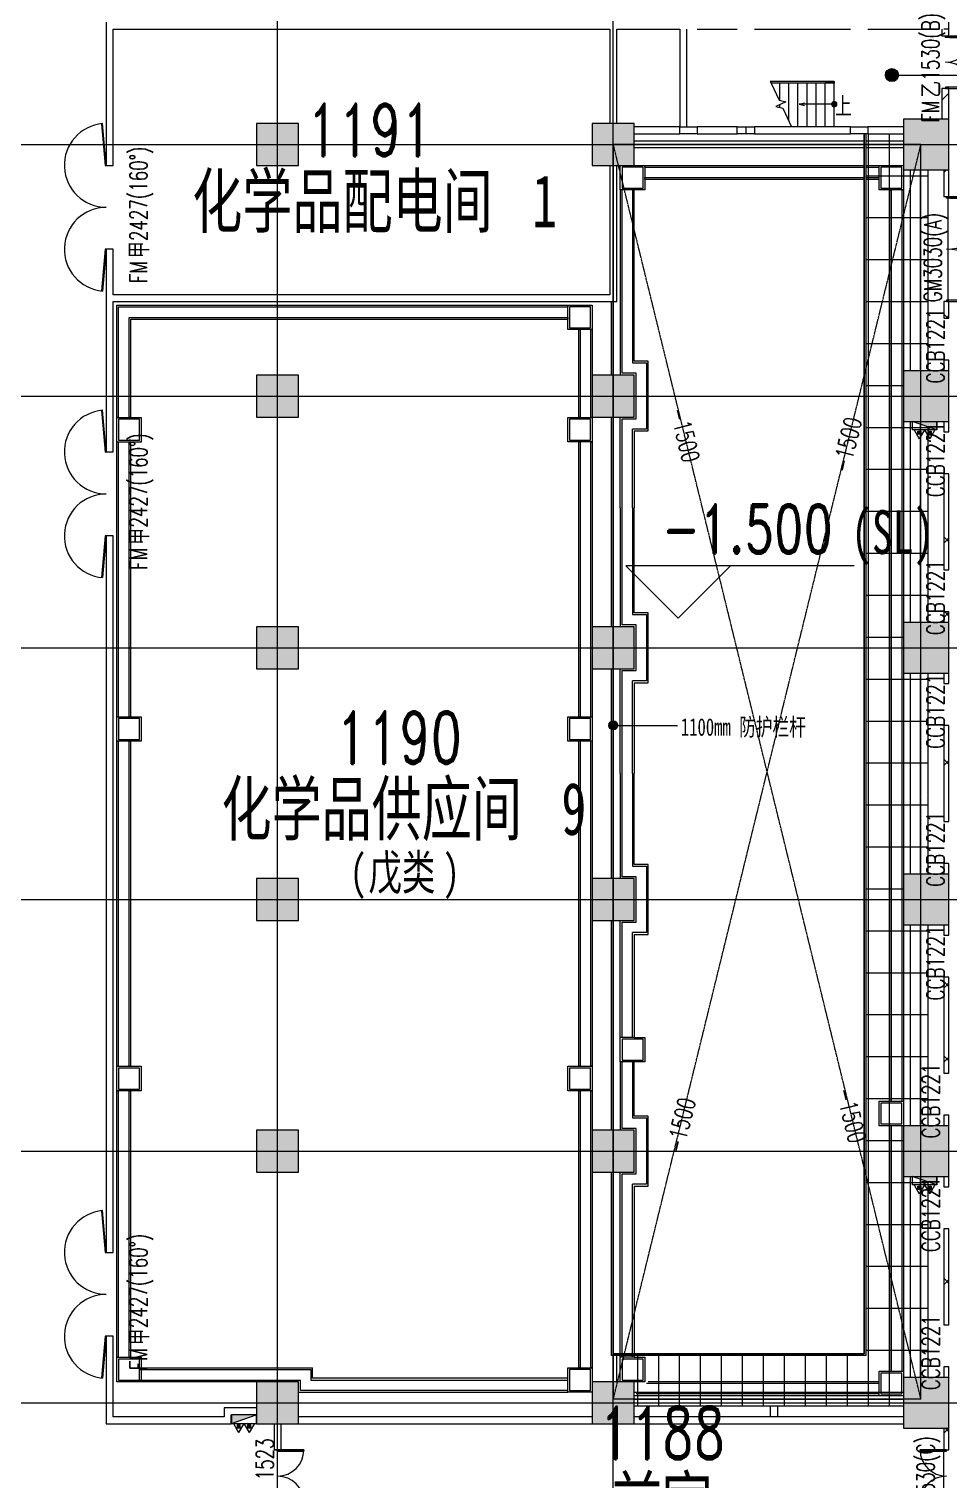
# Model space of a CAD drawing. Header units: millimetres. Extents: x -76632 to 443185, y -33181 to 192400.
# Drawn here: x 266490 to 292800, y 40990 to 82500 of the extents above; entities that cross this region are included whole.
import ezdxf

# ---------------------------------------------------------------- set-up
doc = ezdxf.new("R2010")
doc.units = ezdxf.units.MM
for name, pattern in [('划线', [6.36, 3.18, -3.18]), ('架空线', [3.97, 2.38, -1.59]), ('轴网线', [22.04, 18.38, -1.83, 0, -1.83])]:
    doc.linetypes.add(name, pattern=pattern)
doc.layers.get('0').update_dxf_attribs({"color": 8})
for name, color, linetype, lineweight in [('A-ANNO-NOTE', 8, 'Continuous', 5), ('A-AREA-IDEN', 8, 'Continuous', 9), ('A-DETL-GENF', 8, 'Continuous', 18), ('A-DETL-MBND', 8, 'Continuous', 5), ('A-DOOR', 8, 'Continuous', 5), ('A-DOOR-IDEN', 8, 'Continuous', 9), ('A-DOOR-OPNG', 8, 'Continuous', 5), ('A-FLOR', 8, 'Continuous', 5), ('A-FLOR-HRAL', 8, 'Continuous', 5), ('A-FLOR-HRAL-IDEN', 8, 'Continuous', 9), ('A-FLOR-PATT', 8, 'Continuous', 5), ('A-GLAZ', 8, 'Continuous', 5), ('A-WALL', 8, 'Continuous', 5), ('A-WALL-PATT', 8, 'Continuous', 9), ('M-EQPM', 8, 'Continuous', 5), ('S-BEAM', 8, 'Continuous', 5), ('S-COLS', 8, 'Continuous', 5), ('S-FNDN', 8, 'Continuous', 5), ('S-GRID', 8, 'Continuous', 9), ('S-STRS', 8, 'Continuous', 5), ('S-STRS-MBND', 8, 'Continuous', 5)]:
    doc.layers.add(name, color=color, linetype=linetype, lineweight=lineweight)
doc.styles.add('RomanD', font='romand__.ttf', dxfattribs={"width": 0.7, "height": 1500})
doc.styles.add('RomanD_1', font='romand__.ttf', dxfattribs={"width": 0.7, "height": 500})
doc.styles.add('RomanD_3', font='romand__.ttf', dxfattribs={"width": 0.7, "height": 1400})
doc.styles.add('仿宋', font='simfang.ttf', dxfattribs={"width": 0.7, "height": 500})
doc.styles.add('仿宋_2', font='simfang.ttf', dxfattribs={"width": 0.7, "height": 1500})
doc.styles.add('仿宋_6', font='simfang.ttf', dxfattribs={"width": 0.7, "height": 1250})
doc.styles.add('仿宋_7', font='simfang.ttf', dxfattribs={"width": 0.7, "height": 1000})
doc.styles.add('微软雅黑', font='Microsoft YaHei.ttf', dxfattribs={"width": 0.7, "height": 500})

# ---------------------------------------------------------------- blocks, each defined once
blk = doc.blocks.new('X-ST-F3-01-C-001_HLP2_rvt-1-LAY-1F-1_500-A')
at = {"layer": 'S-COLS', "true_color": 0x808080}
for points in [[(273000, 78600), (274200, 78600), (274200, 79800), (273000, 79800), (273000, 79199)], [(283415, 78600), (283800, 78600), (283800, 79800), (282600, 79800), (282600, 78600), (283200, 78600)], [(291984, 78475), (292800, 78475), (292800, 79925), (291500, 79925), (291500, 78475)], [(292200, 71275), (292800, 71275), (292800, 72725), (291500, 72725), (291500, 71275), (291984, 71275)], [(274200, 71400), (274200, 72600), (273000, 72600), (273000, 71400)], [(283800, 71400), (283800, 72600), (282600, 72600), (282600, 71400), (283200, 71400)], [(274200, 64200), (274200, 65400), (273000, 65400), (273000, 64200)], [(283800, 64200), (283800, 65400), (282600, 65400), (282600, 64200), (283200, 64200)], [(292200, 64075), (292800, 64075), (292800, 65525), (291500, 65525), (291500, 64075), (291984, 64075)], [(274200, 57000), (274200, 58200), (273000, 58200), (273000, 57000)], [(283800, 57000), (283800, 58200), (282600, 58200), (282600, 57000), (283200, 57000)], [(291984, 56875), (292800, 56875), (292800, 58325), (291500, 58325), (291500, 56875)], [(291984, 49675), (292800, 49675), (292800, 51125), (291500, 51125), (291500, 49675)], [(274200, 49800), (274200, 51000), (273000, 51000), (273000, 49800)], [(283800, 49800), (283800, 51000), (282600, 51000), (282600, 49800), (283200, 49800)], [(274200, 42600), (274200, 43800), (273000, 43800), (273000, 42600), (273700, 42600)], [(282600, 42600), (283800, 42600), (283800, 43800), (282600, 43800), (282600, 42619)], [(291500, 42475), (292800, 42475), (292800, 43925), (291500, 43925), (291500, 42600)]]:
    blk.add_hatch(color=8, dxfattribs=at).paths.add_polyline_path(points, flags=0)
at = {"layer": 'S-COLS', "color": 7, "lineweight": 9}
for p, q in [((274200, 79800), (273000, 79800)), ((273000, 79800), (273000, 78600)), ((274200, 78600), (274200, 79800)), ((283800, 79800), (282600, 79800)), ((282600, 79800), (282600, 78600)), ((283800, 78600), (283800, 79800)), ((292800, 79925), (291500, 79925)), ((291500, 79925), (291500, 78475)), ((292800, 78475), (292800, 79925)), ((273000, 78600), (274200, 78600)), ((282600, 78600), (283800, 78600)), ((291500, 78475), (292800, 78475)), ((292800, 72725), (291500, 72725)), ((291500, 72725), (291500, 71275)), ((292800, 71275), (292800, 72725)), ((274200, 72600), (273000, 72600)), ((273000, 72600), (273000, 71400)), ((274200, 71400), (274200, 72600)), ((283800, 72600), (282600, 72600)), ((282600, 72600), (282600, 71400)), ((283800, 71400), (283800, 72600)), ((273000, 71400), (274200, 71400)), ((282600, 71400), (283800, 71400)), ((291500, 71275), (292800, 71275)), ((274200, 65400), (273000, 65400)), ((273000, 65400), (273000, 64200)), ((274200, 64200), (274200, 65400)), ((283800, 65400), (282600, 65400)), ((282600, 65400), (282600, 64200)), ((283800, 64200), (283800, 65400)), ((292800, 65525), (291500, 65525)), ((291500, 65525), (291500, 64075)), ((292800, 64075), (292800, 65525)), ((273000, 64200), (274200, 64200)), ((282600, 64200), (283800, 64200)), ((291500, 64075), (292800, 64075)), ((274200, 58200), (273000, 58200)), ((273000, 58200), (273000, 57000)), ((274200, 57000), (274200, 58200)), ((283800, 58200), (282600, 58200)), ((282600, 58200), (282600, 57000)), ((283800, 57000), (283800, 58200)), ((292800, 58325), (291500, 58325)), ((291500, 58325), (291500, 56875)), ((292800, 56875), (292800, 58325)), ((273000, 57000), (274200, 57000)), ((282600, 57000), (283800, 57000)), ((291500, 56875), (292800, 56875)), ((292800, 51125), (291500, 51125)), ((291500, 51125), (291500, 49675)), ((292800, 49675), (292800, 51125)), ((274200, 51000), (273000, 51000)), ((273000, 51000), (273000, 49800)), ((274200, 49800), (274200, 51000)), ((283800, 51000), (282600, 51000)), ((282600, 51000), (282600, 49800)), ((283800, 49800), (283800, 51000)), ((273000, 49800), (274200, 49800)), ((282600, 49800), (283800, 49800)), ((291500, 49675), (292800, 49675)), ((274200, 43800), (273000, 43800)), ((273000, 43800), (273000, 42600)), ((274200, 42600), (274200, 43800)), ((283800, 43800), (282600, 43800)), ((282600, 43800), (282600, 42600)), ((283800, 42600), (283800, 43800)), ((292800, 43925), (291500, 43925)), ((291500, 43925), (291500, 42475)), ((292800, 42475), (292800, 43925)), ((273000, 42600), (274200, 42600)), ((282600, 42600), (283800, 42600)), ((291500, 42475), (292800, 42475))]:
    blk.add_line(p, q, dxfattribs=at)
at = {"layer": 'S-COLS', "color": 7}
for p, q in [((285100, 79700), (285300, 79700)), ((285100, 79500), (285100, 79700)), ((285300, 79700), (285600, 79700)), ((285600, 79700), (285600, 79500)), ((286740, 79700), (286990, 79700)), ((286740, 79500), (286740, 79700)), ((286990, 79700), (287240, 79700)), ((286990, 79700), (286990, 79500)), ((287240, 79700), (287240, 79500)), ((289980, 79700), (290480, 79700)), ((289980, 79500), (289980, 79700)), ((290480, 79700), (290480, 79500)), ((285600, 79500), (285100, 79500)), ((286990, 79500), (286740, 79500)), ((287240, 79500), (286990, 79500)), ((290480, 79500), (289980, 79500))]:
    blk.add_line(p, q, dxfattribs=at)
blk = doc.blocks.new('顶部扶栏类型 - 顶部扶栏_内部_-1387331-LAY-1F-1_500-A')
at = {"layer": 'A-FLOR-HRAL', "lineweight": 15}
for p, q in [((289290, 80950), (289290, 81000)), ((289290, 81000), (289520, 81000)), ((289520, 80950), (289290, 80950)), ((289520, 81000), (289520, 80950))]:
    blk.add_line(p, q, dxfattribs=at)
blk = doc.blocks.new('顶部扶栏类型 - 顶部扶栏_内部_-V24-LAY-1F-1_500-A')
at = {"layer": 'A-FLOR-HRAL', "lineweight": 15}
for p, q in [((287690, 81000), (287713, 80950)), ((289520, 81000), (287690, 81000)), ((289520, 80950), (287713, 80950)), ((289520, 80950), (289520, 81000))]:
    blk.add_line(p, q, dxfattribs=at)
blk = doc.blocks.new('上楼梯路径-B - 顺砌剖面-1879107-LAY-1F-1_500-A')
at = {"layer": 'A-DETL-GENF', "true_color": 0x808080}
blk.add_hatch(color=8, dxfattribs=at).paths.add_polyline_path([(19, 160), (53, 179), (72, 213), (72, 242), (65, 270), (38, 297), (0, 307), (-37, 297), (-65, 270), (-75, 232), (-65, 200), (-53, 179), (-19, 160), (0, 160)], flags=0)
at = {"layer": 'A-DETL-GENF'}
for p, q in [((-1000, 232), (-855, 271)), ((-75, 232), (-1000, 232)), ((-1000, 232), (-855, 193)), ((53, 232), (-70, 232))]:
    blk.add_line(p, q, dxfattribs=at)
for start, end in [(360, 180), (180, 360)]:
    blk.add_arc((0, 232), 75, start, end, dxfattribs=at)
blk = doc.blocks.new('AR-F3-00-STA-001_HLP2_rvt-1-LAY-1F-1_500-A')
at = {"layer": 'S-STRS', "linetype": '架空线', "lineweight": 15}
for p, q in [((287960, 80458), (287960, 80950)), ((288220, 79863), (288220, 80950)), ((288480, 79700), (288480, 80950)), ((288740, 79700), (288740, 80950)), ((289000, 79700), (289000, 80950)), ((289260, 79700), (289260, 80950)), ((289520, 80425), (289520, 80950)), ((287960, 80258), (287960, 80335)), ((289520, 80283), (289520, 80425)), ((289520, 79700), (289520, 80278))]:
    blk.add_line(p, q, dxfattribs=at)
at = {"layer": 'S-STRS', "lineweight": 15}
for p, q in [((287960, 80458), (287960, 80950)), ((288220, 79863), (288220, 80950)), ((288480, 79700), (288480, 80950)), ((288740, 79700), (288740, 80950)), ((289000, 79700), (289000, 80950)), ((289260, 79700), (289260, 80950)), ((289520, 80425), (289520, 80950)), ((287960, 80258), (287960, 80335)), ((289520, 80283), (289520, 80425)), ((289520, 79700), (289520, 80278))]:
    blk.add_line(p, q, dxfattribs=at)
at = {"layer": 'S-STRS-MBND', "lineweight": 15}
for p, q in [((287713, 80950), (287940, 80463)), ((288135, 80416), (287851, 80284)), ((287851, 80284), (288046, 80237)), ((287940, 80463), (288135, 80416)), ((288046, 80237), (288296, 79700))]:
    blk.add_line(p, q, dxfattribs=at)
at = {"color": 2, "lineweight": 15, "true_color": 0xffff00}
for name in ['顶部扶栏类型 - 顶部扶栏_内部_-V24-LAY-1F-1_500-A', '顶部扶栏类型 - 顶部扶栏_内部_-1387331-LAY-1F-1_500-A']:
    blk.add_blockref(name, (0, 0), dxfattribs=at)
at = {"lineweight": 15}
blk.add_blockref('上楼梯路径-B - 顺砌剖面-1879107-LAY-1F-1_500-A', (289520, 80118), dxfattribs=at)
at = {"layer": 'A-ANNO-NOTE', "color": 7, "lineweight": 15, "insert": (289541, 80553), "char_height": 500, "width": 673.42, "attachment_point": 1, "style": '仿宋'}
blk.add_mtext('\\f仿宋|b0|i0|c134|p49|;\\W.7;上', dxfattribs=at)
blk = doc.blocks.new('门-上方带亮子 - GM1530_C_-4887983-LAY-1F-1_500-A')
at = {"layer": 'A-DOOR'}
for p, q in [((-750, 0), (-750, 750)), ((-750, 750), (-710, 750)), ((-750, 750), (-710, 750)), ((-750, 550), (-750, 750)), ((-750, 350), (-750, 550)), ((-710, 750), (-710, 0)), ((-710, 750), (-710, 550)), ((-710, 550), (-710, 350)), ((710, 750), (710, 0)), ((750, 750), (710, 750)), ((710, 750), (750, 750)), ((710, 550), (710, 750)), ((710, 350), (710, 550)), ((750, 0), (750, 750)), ((750, 750), (750, 550)), ((750, 550), (750, 350)), ((-750, 100), (-750, 350)), ((-710, 0), (-750, 0)), ((-710, 350), (-710, 100)), ((710, 100), (710, 350)), ((710, 0), (750, 0)), ((750, 350), (750, 100))]:
    blk.add_line(p, q, dxfattribs=at)
for centre, start, end in [((-750, 0), 0, 90), ((750, 0), 90, 180)]:
    blk.add_arc(centre, 750, start, end, dxfattribs=at)
at = {"layer": 'A-DOOR-OPNG'}
for p, q in [((-750, 75), (-750, -75)), ((750, 75), (750, -75))]:
    blk.add_line(p, q, dxfattribs=at)
at = {"layer": 'A-GLAZ'}
for p, q in [((-750, 75), (0, 75)), ((0, 75), (750, 75))]:
    blk.add_line(p, q, dxfattribs=at)
blk = doc.blocks.new('双扇平开外门_带观察窗 - GM3030_A_-3983928-LAY-1F-1_500-A')
at = {"layer": 'A-DOOR'}
for p, q in [((-1500, 0), (-1500, 1500)), ((-1500, 1500), (-1460, 1500)), ((-1500, 1500), (-1500, 1350)), ((-1460, 1500), (-1500, 1500)), ((-1500, 1350), (-1500, 1150)), ((-1460, 1500), (-1460, 0)), ((-1460, 1350), (-1460, 1500)), ((-1460, 1150), (-1460, 1350)), ((1500, 1500), (1460, 1500)), ((1460, 1500), (1460, 0)), ((1500, 1500), (1460, 1500)), ((1460, 1500), (1460, 1350)), ((1460, 1350), (1460, 1150)), ((1500, 0), (1500, 1500)), ((1500, 1350), (1500, 1500)), ((1500, 1150), (1500, 1350)), ((-1500, 1150), (-1500, 100)), ((-1460, 100), (-1460, 1150)), ((1460, 1150), (1460, 100)), ((1500, 100), (1500, 1150)), ((-1460, 0), (-1500, 0)), ((1460, 0), (1500, 0))]:
    blk.add_line(p, q, dxfattribs=at)
for centre, start, end in [((-1500, 0), 0, 90), ((1500, 0), 90, 180)]:
    blk.add_arc(centre, 1500, start, end, dxfattribs=at)
at = {"layer": 'A-DOOR-OPNG'}
for p, q in [((-1500, 75), (-1500, -75)), ((-1500, 45), (1500, 45)), ((1500, 75), (1500, -75))]:
    blk.add_line(p, q, dxfattribs=at)
blk = doc.blocks.new('顶部扶栏类型 - 顶部扶栏_内部_-1556161-LAY-1F-1_500-A')
at = {"layer": 'A-FLOR-HRAL'}
for p, q in [((290375, 44600), (290375, 79500)), ((290425, 79500), (290425, 44550)), ((283150, 72600), (283150, 74700)), ((283200, 74700), (283200, 72600)), ((283150, 65400), (283150, 71400)), ((283200, 71400), (283200, 65400)), ((283150, 58200), (283150, 64200)), ((283200, 64200), (283200, 58200)), ((283150, 51000), (283150, 57000)), ((283200, 57000), (283200, 51000)), ((283150, 44550), (283150, 49800)), ((283200, 49800), (283200, 44600)), ((290425, 44550), (283150, 44550)), ((283200, 44600), (290375, 44600))]:
    blk.add_line(p, q, dxfattribs=at)
blk = doc.blocks.new('顶部扶栏类型 - 顶部扶栏_内部_-V5-LAY-1F-1_500-A')
at = {"layer": 'A-FLOR-HRAL'}
for p, q in [((290375, 79500), (290375, 44600)), ((290425, 79500), (290425, 44550)), ((283150, 72600), (283150, 74700)), ((283200, 72600), (283200, 74700)), ((283150, 65400), (283150, 71400)), ((283200, 65400), (283200, 71400)), ((283150, 58200), (283150, 64200)), ((283200, 58200), (283200, 64200)), ((283150, 51000), (283150, 57000)), ((283200, 51000), (283200, 57000)), ((283150, 44550), (283150, 49800)), ((283200, 44600), (283200, 49800)), ((290425, 44550), (283150, 44550)), ((290375, 44600), (283200, 44600))]:
    blk.add_line(p, q, dxfattribs=at)
blk = doc.blocks.new('双扇平开防火门_带观察窗 - FM甲1523-4642620-LAY-1F-1_500-A')
at = {"layer": 'A-DOOR'}
for p, q in [((-750, 0), (-750, 750)), ((-750, 750), (-710, 750)), ((-750, 750), (-750, 550)), ((-710, 750), (-750, 750)), ((-750, 550), (-750, 350)), ((-710, 750), (-710, 0)), ((-710, 550), (-710, 750)), ((-710, 350), (-710, 550)), ((750, 750), (710, 750)), ((710, 750), (710, 0)), ((750, 750), (710, 750)), ((710, 750), (710, 550)), ((710, 550), (710, 350)), ((750, 0), (750, 750)), ((750, 550), (750, 750)), ((750, 350), (750, 550)), ((-750, 350), (-750, 0)), ((-710, 0), (-750, 0)), ((-750, 0), (-710, 0)), ((-710, 0), (-710, 350)), ((710, 350), (710, 0)), ((710, 0), (750, 0)), ((710, 0), (750, 0)), ((750, 0), (750, 350))]:
    blk.add_line(p, q, dxfattribs=at)
for centre, start, end in [((-750, 0), 0, 90), ((750, 0), 90, 180)]:
    blk.add_arc(centre, 750, start, end, dxfattribs=at)
at = {"layer": 'A-DOOR-OPNG'}
for p, q in [((-750, 100), (-750, -100)), ((750, 100), (750, -100))]:
    blk.add_line(p, q, dxfattribs=at)
blk = doc.blocks.new('双扇平开门-角度可调 - FM甲2427_160__-4689979-LAY-1F-1_500-A')
at = {"layer": 'A-DOOR'}
for p, q in [((-1200, -100), (-2395, -205)), ((-2392, -234), (-1197, -130)), ((-1197, -130), (-1200, -100)), ((1200, -100), (1197, -130)), ((1197, -130), (2392, -234)), ((1200, -100), (2395, -205))]:
    blk.add_line(p, q, dxfattribs=at)
for centre, start, end in [((-1200, -100), 185, 0), ((1200, -100), 180, 355)]:
    blk.add_arc(centre, 1200, start, end, dxfattribs=at)
blk = doc.blocks.new('门-上方带亮子 - FM乙1530_B_-4887940-LAY-1F-1_500-A')
at = {"layer": 'A-DOOR'}
for p, q in [((-750, 0), (-750, -750)), ((-710, 0), (-750, 0)), ((-710, -750), (-710, 0)), ((710, -750), (710, 0)), ((710, 0), (750, 0)), ((750, 0), (750, -750)), ((-750, -125), (-750, -350)), ((-750, -350), (-750, -550)), ((-710, -350), (-710, -125)), ((-710, -550), (-710, -350)), ((710, -125), (710, -350)), ((710, -350), (710, -550)), ((750, -350), (750, -125)), ((750, -550), (750, -350)), ((-750, -550), (-750, -750)), ((-750, -750), (-710, -750)), ((-750, -750), (-710, -750)), ((-710, -750), (-710, -550)), ((710, -550), (710, -750)), ((750, -750), (710, -750)), ((710, -750), (750, -750)), ((750, -750), (750, -550))]:
    blk.add_line(p, q, dxfattribs=at)
for centre, start, end in [((-750, 0), 270, 360), ((750, 0), 180, 270)]:
    blk.add_arc(centre, 750, start, end, dxfattribs=at)
at = {"layer": 'A-DOOR-OPNG'}
for p, q in [((-750, -100), (-750, 100)), ((750, -100), (750, 100))]:
    blk.add_line(p, q, dxfattribs=at)
blk = doc.blocks.new('室内消火栓箱_带灭火器__左右式_ - SG24D65-P-V100-LAY-1F-1_500-A')
at = {"layer": 'A-DETL-GENF', "lineweight": 5}
blk.add_hatch(color=256, dxfattribs=at).paths.add_polyline_path([(-350, 240), (-350, 0), (350, 0), (-100, 154)], flags=0)
h = blk.add_hatch(color=256, dxfattribs=at)
h.paths.add_polyline_path([(105, 370), (105, 280), (195, 280), (195, 370)], flags=0)
h.paths.add_polyline_path([(-105, 370), (-195, 370), (-195, 280), (-105, 280), (-105, 300)], flags=0)
for p, q in [((-300, 240), (-150, 500)), ((0, 240), (-150, 500)), ((0, 240), (150, 500)), ((300, 240), (150, 500)), ((-350, 240), (350, 240)), ((-350, 240), (350, 0)), ((-350, 240), (-350, 0)), ((-350, 240), (350, 0)), ((-350, 0), (-350, 240)), ((-195, 370), (-105, 370)), ((-195, 280), (-195, 370)), ((-105, 280), (-195, 280)), ((-105, 370), (-105, 280)), ((105, 280), (105, 370)), ((105, 370), (195, 370)), ((195, 280), (105, 280)), ((195, 370), (195, 280))]:
    blk.add_line(p, q, dxfattribs=at)
at = {"layer": 'M-EQPM'}
blk.add_line((350, 0), (350, 240), dxfattribs=at)
blk = doc.blocks.new('室内消火栓箱_带灭火器__左右式_ - SG24D65-P-4294461-LAY-1F-1_500-A')
at = {"layer": 'A-DETL-GENF', "lineweight": 5}
blk.add_hatch(color=256, dxfattribs=at).paths.add_polyline_path([(-350, -240), (350, 0), (-350, 0), (-350, -128)], flags=0)
h = blk.add_hatch(color=256, dxfattribs=at)
h.paths.add_polyline_path([(-105, -370), (-105, -280), (-195, -280), (-195, -370)], flags=0)
h.paths.add_polyline_path([(195, -370), (195, -280), (105, -280), (105, -370)], flags=0)
for p, q in [((350, 0), (-350, 0)), ((-350, -240), (350, 0)), ((-350, -240), (-350, 0)), ((-350, 0), (-350, -240)), ((-350, -240), (350, 0)), ((350, 0), (-350, 0)), ((-350, -240), (350, -240)), ((-300, -240), (-150, -500)), ((-105, -280), (-195, -280)), ((-195, -280), (-195, -370)), ((-195, -370), (-105, -370)), ((0, -240), (-150, -500)), ((-105, -370), (-105, -280)), ((0, -240), (150, -500)), ((195, -280), (105, -280)), ((105, -280), (105, -370)), ((105, -370), (195, -370)), ((300, -240), (150, -500)), ((195, -370), (195, -280))]:
    blk.add_line(p, q, dxfattribs=at)
at = {"layer": 'M-EQPM'}
blk.add_line((350, 0), (350, -240), dxfattribs=at)
blk = doc.blocks.new('under ground - A-3342472-LAY-1F-1_500-A')
at = {"layer": 'A-DETL-GENF', "color": 9, "linetype": '划线', "lineweight": 5, "true_color": 0xbababa}
for p, q in [((0, 0), (0, -35900)), ((8800, 0), (0, 0)), ((0, -35900), (8800, 0)), ((8800, -35900), (0, 0)), ((8800, -35900), (8800, 0)), ((8800, -35900), (0, -35900))]:
    blk.add_line(p, q, dxfattribs=at)
blk = doc.blocks.new('高程点-说明仿宋-2 - 高程点-说明仿宋-2-1141479-LAY-1F-1_500-A')
at = {"layer": 'A-ANNO-NOTE', "lineweight": 18}
for p, q in [((10.062, 2.987), (-2.987, 2.987)), ((0, 0), (-2.987, 2.987)), ((0, 0), (2.987, 2.987))]:
    blk.add_line(p, q, dxfattribs=at)

msp = doc.modelspace()

# ---------------------------------------------------------------- hatches: boundary and pattern name
at = {"layer": 'A-AREA-IDEN', "lineweight": 18, "transparency": 33554687}
h = msp.add_hatch(color=256, dxfattribs=at)
edge = h.paths.add_edge_path(flags=0)
edge.add_arc((291168.8, 81182.5), 187.5, 0, 360)
at = {"layer": 'A-FLOR-HRAL-IDEN', "lineweight": 18, "transparency": 33554687}
h = msp.add_hatch(color=256, dxfattribs=at)
edge = h.paths.add_edge_path(flags=0)
edge.add_arc((283200, 62579.4), 125, 0, 360)
at = {"layer": 'A-FLOR-PATT', "transparency": 33554687}
h = msp.add_hatch(dxfattribs=at)
h.set_pattern_fill('FP_21', color=256, style=0, pattern_type=2)
h.set_pattern_definition([(180, (411697.2, 27902.8), (-1e-13, -1200), []), (270, (411697.24, 27902.76), (600, 4e-14), [])])
h.paths.add_polyline_path([(290425, 19150), (292200, 19150), (292200, 20875), (291500, 20875), (291500, 22325), (292200, 22325), (292200, 28075), (291500, 28075), (291500, 28800), (283800, 28800), (283800, 28575), (290425, 28575), (290425, 22095.1)], flags=0)
h.paths.add_polyline_path([(290910.5, 43100), (291500, 43100), (291500, 43925), (292200, 43925), (292200, 49520.7), (291750, 49675), (291500, 49675), (291500, 51125), (292200, 51125), (292200, 56875), (291500, 56875), (291500, 58325), (292200, 58325), (292200, 64075), (291500, 64075), (291500, 65525), (292200, 65525), (292200, 71120.7), (291750, 71275), (291500, 71275), (291500, 72725), (292200, 72725), (292200, 78475), (291500, 78475), (291500, 79500), (290425, 79500), (290425, 44550), (283800, 44550), (283800, 44500), (283400, 44500), (283400, 44550), (283200, 44550), (283200, 43800), (283800, 43800), (283800, 43100), (288072.1, 43100)], flags=0)
h.paths.add_polyline_path([(291995, 49305.3), (291905, 49305.3), (291905, 49395.3), (291995, 49395.3)], flags=0)
h.paths.add_polyline_path([(291905, 70905.3), (291905, 70995.3), (291995, 70995.3), (291995, 70905.3), (291983.5, 70905.3)], flags=0)
h.paths.add_polyline_path([(290910.5, 86500), (291600, 86500), (291600, 86550), (291500, 86550), (291500, 87125), (292200, 87125), (292200, 92720.7), (291750, 92875), (291500, 92875), (291500, 94325), (292200, 94325), (292200, 100075), (291500, 100075), (291500, 101525), (292200, 101525), (292200, 102775), (291600, 102775), (291600, 103025), (292200, 103025), (292200, 107120.7), (291750, 107275), (291500, 107275), (291500, 107875), (283800, 107875), (283800, 107400), (284300, 107400), (284300, 107360), (283350, 107360), (283350, 106300), (290300, 106300), (290300, 103025), (290800, 103025), (290800, 102775), (290300, 102775), (290300, 98850), (283800, 98850), (283800, 97950), (290300, 97950), (290300, 86500)], flags=0)
h.paths.add_polyline_path([(291905, 92505.3), (291905, 92595.3), (291995, 92595.3), (291995, 92505.3)], flags=0)
h.paths.add_polyline_path([(283325, 97900), (283400, 97900), (283400, 98900), (283325, 98900), (283325, 98000)], flags=0)
h.paths.add_polyline_path([(283450, 97900), (283750, 97900), (283750, 98850), (283450, 98850), (283450, 98000)], flags=0)
h.paths.add_polyline_path([(291995, 106905.3), (291905, 106905.3), (291905, 106995.3), (291995, 106995.3), (291995, 106931.5)], flags=0)
h.paths.add_polyline_path([(283800, 122500), (291500, 122500), (291500, 123125), (292200, 123125), (292200, 128720.7), (291750, 128875), (291500, 128875), (291500, 130325), (292200, 130325), (292200, 135920.7), (291750, 136075), (291500, 136075), (291500, 137525), (292200, 137525), (292200, 143275), (291500, 143275), (291500, 144300), (290400, 144300), (290400, 123800), (283200, 123800), (283200, 123000), (283800, 123000), (283800, 122918.5)], flags=0)
h.paths.add_polyline_path([(291905, 128505.3), (291905, 128595.3), (291995, 128595.3), (291995, 128505.3)], flags=0)
h.paths.add_polyline_path([(291995, 135705.3), (291905, 135705.3), (291905, 135795.3), (291995, 135795.3)], flags=0)
h.paths.add_polyline_path([(291500, 144600), (291500, 144725), (292200, 144725), (292200, 150320.7), (291750, 150475), (291500, 150475), (291500, 151925), (292200, 151925), (292200, 156950), (291350, 156950), (291350, 157800), (283925, 157800), (283925, 157100), (283200, 157100), (283200, 156400), (290700, 156396.8), (290700, 144600), (290910.5, 144600)], flags=0)
h.paths.add_polyline_path([(291905, 150105.3), (291905, 150195.3), (291995, 150195.3), (291995, 150105.3)], flags=0)
h.paths.add_polyline_path([(263400, 151200), (263400, 151800), (264000, 151800), (264000, 157100), (263275, 157100), (263275, 157800), (255125, 157800), (255125, 157100), (255000, 157100), (255000, 156050), (262650, 156050), (262650, 151200)], flags=0)
at = {"layer": 'A-WALL-PATT', "lineweight": 5, "transparency": 33554687}
h = msp.add_hatch(dxfattribs=at)
h.set_pattern_fill('FP_10', color=256, style=0, pattern_type=2)
h.set_pattern_definition([(45, (-4e-09, 0), (-1325.825, 1325.825), []), (45, (-4e-09, 400), (-1325.825, 1325.825), []), (45, (-4e-09, 1300), (-1325.825, 1325.825), [1875, -625])])
h.paths.add_polyline_path([(292600, 79925), (292800, 79925), (292800, 80800), (292600, 80800)], flags=0)
h.paths.add_polyline_path([(292750, 82300), (292800, 82300), (292800, 82500), (292600, 82500), (292600, 82300), (292650, 82300)], flags=0)
h = msp.add_hatch(dxfattribs=at)
h.set_pattern_fill('FP_11', color=256, style=0, pattern_type=2)
h.set_pattern_definition([(45, (-4e-09, 0), (-1060.66, 1060.66), []), (135, (-4e-09, 0), (-1060.66, -1060.66), [])])
h.paths.add_polyline_path([(292800, 13300), (292800, 13675), (292650, 13675), (292650, 13300)], flags=0)
h.paths.add_polyline_path([(292650, 18900), (292800, 18900), (292800, 19500), (292650, 19500), (292650, 19100)], flags=0)
h.paths.add_polyline_path([(292650, 20700), (292800, 20700), (292800, 20875), (292650, 20875)], flags=0)
h.paths.add_polyline_path([(292800, 22325), (292800, 22625), (292650, 22625), (292650, 22325), (292776.6, 22325)], flags=0)
h.paths.add_polyline_path([(292650, 23825), (292800, 23825), (292800, 24275), (292650, 24275)], flags=0)
h.paths.add_polyline_path([(292800, 25775), (292800, 26575), (292650, 26575), (292650, 25775)], flags=0)
h.paths.add_polyline_path([(292800, 27775), (292800, 28075), (292650, 28075), (292650, 27775)], flags=0)
h.paths.add_polyline_path([(292800, 32975), (292800, 33425), (292650, 33425), (292650, 32975)], flags=0)
h.paths.add_polyline_path([(292650, 34925), (292800, 34925), (292800, 35275), (292650, 35275)], flags=0)
h.paths.add_polyline_path([(292800, 39300), (292800, 40350), (292650, 40350), (292650, 39300)], flags=0)
h.paths.add_polyline_path([(292650, 41850), (292800, 41850), (292800, 42475), (292650, 42475)], flags=0)
h.paths.add_polyline_path([(292650, 43925), (292800, 43925), (292800, 44225), (292650, 44225)], flags=0)
h.paths.add_polyline_path([(292800, 45425), (292800, 48175), (292650, 48175), (292650, 45425)], flags=0)
h.paths.add_polyline_path([(292650, 49375), (292800, 49375), (292800, 49675), (292650, 49675)], flags=0)
h.paths.add_polyline_path([(292800, 51125), (292800, 51425), (292650, 51425), (292650, 51125), (292778, 51125)], flags=0)
h.paths.add_polyline_path([(292800, 52625), (292800, 55375), (292650, 55375), (292650, 52625)], flags=0)
h.paths.add_polyline_path([(292650, 56575), (292800, 56575), (292800, 56875), (292650, 56875)], flags=0)
h.paths.add_polyline_path([(292800, 58325), (292800, 58625), (292650, 58625), (292650, 58325), (292778, 58325)], flags=0)
h.paths.add_polyline_path([(292800, 59825), (292800, 62575), (292650, 62575), (292650, 59825)], flags=0)
h.paths.add_polyline_path([(292650, 63775), (292800, 63775), (292800, 64075), (292650, 64075)], flags=0)
h.paths.add_polyline_path([(292800, 65525), (292800, 65825), (292650, 65825), (292650, 65525), (292672, 65525)], flags=0)
h.paths.add_polyline_path([(292800, 67025), (292800, 69775), (292650, 69775), (292650, 67025)], flags=0)
h.paths.add_polyline_path([(292800, 70975), (292800, 71275), (292650, 71275), (292650, 70975)], flags=0)
h.paths.add_polyline_path([(292800, 72725), (292800, 73025), (292650, 73025), (292650, 72725), (292778, 72725)], flags=0)
h.paths.add_polyline_path([(292650, 74225), (292800, 74225), (292800, 74700), (292650, 74700)], flags=0)
h.paths.add_polyline_path([(292650, 77700), (292800, 77700), (292800, 78475), (292650, 78475)], flags=0)

# ---------------------------------------------------------------- linework, layer by layer
at = {"layer": 'A-AREA-IDEN', "lineweight": 18, "transparency": 33554687}
msp.add_line((291168.8, 81182.5), (298645, 81182.5), dxfattribs=at)
msp.add_circle((291168.8, 81182.5), 187.5, dxfattribs=at)
at = {"layer": 'A-DETL-MBND', "transparency": 33554687}
for p, q in [((283800, 79300), (290375, 79300)), ((290425, 79300), (291500, 79300)), ((290375, 79100), (283800, 79100)), ((291500, 79100), (290425, 79100)), ((283800, 43300), (291500, 43300)), ((287700, 43100), (283800, 43100)), ((287700, 42800), (287700, 43100)), ((291500, 43100), (287900, 43100)), ((287900, 43100), (287900, 42800))]:
    msp.add_line(p, q, dxfattribs=at)
at = {"layer": 'A-FLOR', "transparency": 33554687}
for p, q in [((291983.5, 72725), (291983.5, 78475)), ((292200, 78475), (292200, 72725)), ((291983.5, 70995.3), (291983.5, 71194.9)), ((292200, 71120.7), (292200, 65525)), ((291983.5, 65525), (291983.5, 70905.3)), ((291983.5, 58325), (291983.5, 64075)), ((292200, 64075), (292200, 58325)), ((291983.5, 51125), (291983.5, 56875)), ((292200, 56875), (292200, 51125)), ((291983.5, 49395.3), (291983.5, 49594.9)), ((292200, 49520.7), (292200, 43925)), ((291983.5, 43925), (291983.5, 49305.3)), ((283200, 43800), (283200, 44550)), ((291500, 43100), (283800, 43100))]:
    msp.add_line(p, q, dxfattribs=at)
at = {"layer": 'A-FLOR-HRAL-IDEN', "lineweight": 18, "transparency": 33554687}
msp.add_line((283200, 62579.4), (285031.8, 62579.4), dxfattribs=at)
msp.add_circle((283200, 62579.4), 125, dxfattribs=at)
at = {"layer": 'A-WALL', "lineweight": 9, "transparency": 33554687}
for p, q in [((268700, 82700), (268700, 78600)), ((292800, 82300), (292800, 82700)), ((268900, 78600), (268900, 82500)), ((268900, 82500), (283100, 82500)), ((283100, 82500), (283100, 79800)), ((283300, 82500), (285100, 82500)), ((283300, 79800), (283300, 82500)), ((285100, 82500), (285100, 79700)), ((285300, 79700), (285300, 82500)), ((285600, 82500), (286740, 82500)), ((287240, 82500), (289980, 82500)), ((290480, 82500), (292150, 82500)), ((292600, 82500), (292600, 82300)), ((292600, 80800), (292600, 79925)), ((292800, 79925), (292800, 80800)), ((285100, 79700), (283800, 79700)), ((286740, 79700), (285600, 79700)), ((289980, 79700), (287240, 79700)), ((291500, 79700), (290480, 79700)), ((283800, 79500), (285100, 79500)), ((285600, 79500), (286740, 79500)), ((287240, 79500), (289980, 79500)), ((290480, 79500), (291500, 79500)), ((268700, 78600), (268900, 78600)), ((283100, 78600), (283100, 74900)), ((283300, 74700), (283300, 78600)), ((292650, 78475), (292650, 77700)), ((292800, 77700), (292800, 78475)), ((268900, 76200), (268700, 76200)), ((268700, 76200), (268700, 70400)), ((268900, 74900), (268900, 76200)), ((283100, 74900), (268900, 74900)), ((268900, 70400), (268900, 74700)), ((268900, 74700), (283300, 74700)), ((292650, 74700), (292650, 74225)), ((292800, 74225), (292800, 74700)), ((292650, 74225), (292800, 74225)), ((292800, 73025), (292650, 73025)), ((292650, 73025), (292650, 72725)), ((292800, 72725), (292800, 73025)), ((292650, 71275), (292650, 70975)), ((292800, 70975), (292800, 71275)), ((292650, 70975), (292800, 70975)), ((268700, 70400), (268900, 70400)), ((292800, 69775), (292650, 69775)), ((292650, 69775), (292650, 67025)), ((292800, 67025), (292800, 69775)), ((268900, 68000), (268700, 68000)), ((268700, 68000), (268700, 47500)), ((268900, 47500), (268900, 68000)), ((292650, 67025), (292800, 67025)), ((292800, 65825), (292650, 65825)), ((292650, 65825), (292650, 65525)), ((292800, 65525), (292800, 65825)), ((292650, 64075), (292650, 63775)), ((292800, 63775), (292800, 64075)), ((292650, 63775), (292800, 63775)), ((292800, 62575), (292650, 62575)), ((292650, 62575), (292650, 59825)), ((292800, 59825), (292800, 62575)), ((292650, 59825), (292800, 59825)), ((292800, 58625), (292650, 58625)), ((292650, 58625), (292650, 58325)), ((292800, 58325), (292800, 58625)), ((292650, 56875), (292650, 56575)), ((292800, 56575), (292800, 56875)), ((292650, 56575), (292800, 56575)), ((292800, 55375), (292650, 55375)), ((292650, 55375), (292650, 52625)), ((292800, 52625), (292800, 55375)), ((292650, 52625), (292800, 52625)), ((292800, 51425), (292650, 51425)), ((292650, 51425), (292650, 51125)), ((292800, 51125), (292800, 51425)), ((292650, 49675), (292650, 49375)), ((292800, 49375), (292800, 49675)), ((292650, 49375), (292800, 49375)), ((292800, 48175), (292650, 48175)), ((292650, 48175), (292650, 45425)), ((292800, 45425), (292800, 48175)), ((268700, 47500), (268900, 47500)), ((292650, 45425), (292800, 45425)), ((268900, 45100), (268700, 45100)), ((268700, 45100), (268700, 42600)), ((268900, 42800), (268900, 45100)), ((292800, 44225), (292650, 44225)), ((292650, 44225), (292650, 43925)), ((292800, 43925), (292800, 44225)), ((272070, 42800), (268900, 42800)), ((273000, 43050), (272070, 43050)), ((272070, 43050), (272070, 42800)), ((272270, 42850), (272285, 42850)), ((272270, 42800), (272270, 42850)), ((272270, 42600), (272270, 42800)), ((272985, 42850), (273000, 42850)), ((282600, 42800), (274200, 42800)), ((291500, 42800), (283800, 42800)), ((268700, 42600), (272270, 42600)), ((273500, 42600), (273500, 41850)), ((273700, 41850), (273700, 42600)), ((274200, 42600), (282600, 42600)), ((283800, 42600), (291500, 42600)), ((292650, 42475), (292650, 41850)), ((292800, 41850), (292800, 42475)), ((273500, 41850), (273700, 41850))]:
    msp.add_line(p, q, dxfattribs=at)
at = {"layer": 'A-WALL', "transparency": 33554687}
msp.add_line((292800, 82500), (292650, 82500), dxfattribs=at)
at = {"layer": 'S-BEAM', "transparency": 33554687}
for p, q in [((284100, 78550), (284100, 78600)), ((284100, 78600), (290375, 78600)), ((284100, 78550), (290375, 78550)), ((290425, 78600), (290800, 78600)), ((290425, 78550), (290800, 78550)), ((290800, 78550), (290800, 78600)), ((284100, 78200), (284100, 78250)), ((284100, 78250), (290375, 78250)), ((284100, 78200), (290375, 78200)), ((290425, 78250), (290800, 78250)), ((290425, 78200), (290800, 78200)), ((290800, 78200), (290800, 78250)), ((283400, 77900), (283400, 72600)), ((283450, 77900), (283400, 77900)), ((283750, 77900), (283450, 77900)), ((283450, 72650), (283450, 77900)), ((283750, 77900), (283750, 72950)), ((283800, 77900), (283750, 77900)), ((283800, 73000), (283800, 77900)), ((291100, 77900), (291150, 77900)), ((291100, 77900), (291100, 51825)), ((291150, 77900), (291150, 51825)), ((291450, 77900), (291500, 77900)), ((291450, 77900), (291450, 51825)), ((291500, 77900), (291500, 72725)), ((269000, 74600), (281899.4, 74600)), ((269000, 71385), (269000, 74600)), ((269050, 74550), (281899.4, 74550)), ((269050, 71385), (269050, 74550)), ((281899.4, 74600), (281899.4, 74550)), ((269350, 74250), (281899.4, 74250)), ((269350, 71385), (269350, 74250)), ((269400, 74200), (281899.4, 74200)), ((269400, 71385), (269400, 74200)), ((281899.4, 74250), (281899.4, 74200)), ((282200, 73900), (282250, 73900)), ((282200, 73900), (282200, 71390)), ((282250, 73900), (282250, 71390)), ((282550, 73900), (282600, 73900)), ((282550, 73900), (282550, 71390)), ((282600, 73900), (282600, 72600)), ((283850, 72650), (283450, 72650)), ((283750, 72950), (284150, 72950)), ((284200, 73000), (283800, 73000)), ((283850, 71350), (283850, 72650)), ((284150, 72950), (284150, 71050)), ((284200, 71000), (284200, 73000)), ((282600, 71400), (282600, 71390)), ((283400, 68800), (283400, 71400)), ((269050, 71385), (269000, 71385)), ((269400, 71385), (269350, 71385)), ((282250, 71390), (282200, 71390)), ((282600, 71390), (282550, 71390)), ((283450, 68800), (283450, 71350)), ((283450, 71350), (283850, 71350)), ((284150, 71050), (283750, 71050)), ((283750, 68800), (283750, 71050)), ((283800, 71000), (283800, 68800)), ((283800, 71000), (284200, 71000)), ((291500, 71275), (291500, 65525)), ((269050, 70685), (269000, 70685)), ((269000, 62825), (269000, 70685)), ((269050, 62825), (269050, 70685)), ((269350, 70740), (269400, 70740)), ((269350, 70735), (269350, 70740)), ((269400, 70735), (269350, 70735)), ((269400, 70685), (269350, 70685)), ((269350, 62825), (269350, 70685)), ((269400, 70735), (269400, 70740)), ((269400, 62825), (269400, 70685)), ((282200, 70690), (282250, 70690)), ((282200, 70690), (282200, 62825)), ((282250, 70690), (282250, 62825)), ((282550, 70690), (282600, 70690)), ((282550, 70690), (282550, 62825)), ((282600, 70690), (282600, 65400)), ((283400, 68800), (283400, 65400)), ((283450, 65450), (283450, 68800)), ((283750, 68800), (283750, 65750)), ((283800, 65800), (283800, 68800)), ((283750, 65750), (284150, 65750)), ((284200, 65800), (283800, 65800)), ((284150, 65750), (284150, 63850)), ((284200, 63800), (284200, 65800)), ((283850, 65450), (283450, 65450)), ((283850, 64150), (283850, 65450)), ((282600, 64200), (282600, 62825)), ((283400, 61200), (283400, 64200)), ((283450, 61200), (283450, 64150)), ((283450, 64150), (283850, 64150)), ((291500, 64075), (291500, 58325)), ((284150, 63850), (283750, 63850)), ((283750, 61200), (283750, 63850)), ((283800, 63800), (283800, 61200)), ((283800, 63800), (284200, 63800)), ((269050, 62825), (269000, 62825)), ((269400, 62825), (269350, 62825)), ((282250, 62825), (282200, 62825)), ((282600, 62825), (282550, 62825)), ((269000, 62125), (269050, 62125)), ((269000, 52825), (269000, 62125)), ((269050, 52825), (269050, 62125)), ((269350, 62125), (269400, 62125)), ((269350, 52825), (269350, 62125)), ((269400, 52825), (269400, 62125)), ((282250, 62125), (282200, 62125)), ((282200, 62125), (282200, 52825.5)), ((282250, 62125), (282250, 52825.5)), ((282600, 62125), (282550, 62125)), ((282550, 62125), (282550, 52825.5)), ((282600, 62125), (282600, 58200)), ((283400, 61200), (283400, 58200)), ((283450, 58250), (283450, 61200)), ((283750, 61200), (283750, 58550)), ((283800, 58600), (283800, 61200)), ((283750, 58550), (284150, 58550)), ((284200, 58600), (283800, 58600)), ((284150, 58550), (284150, 56650)), ((284200, 56600), (284200, 58600)), ((283850, 58250), (283450, 58250)), ((283850, 56950), (283850, 58250)), ((282600, 57000), (282600, 52825.5)), ((283400, 53650), (283400, 57000)), ((283450, 53650), (283450, 56950)), ((283450, 56950), (283850, 56950)), ((291500, 56875), (291500, 51825)), ((284150, 56650), (283750, 56650)), ((283750, 53650), (283750, 56650)), ((283800, 56600), (283800, 53650)), ((283800, 56600), (284200, 56600)), ((283450, 53650), (283400, 53650)), ((283750, 53650), (283450, 53650)), ((283800, 53650), (283750, 53650)), ((269050, 52825), (269000, 52825)), ((269400, 52825), (269350, 52825)), ((282250, 52825.5), (282200, 52825.5)), ((282600, 52825.5), (282550, 52825.5)), ((283400, 52950), (283400, 51000)), ((283450, 52950), (283400, 52950)), ((283750, 52950), (283450, 52950)), ((283450, 51050), (283450, 52950)), ((283750, 52950), (283750, 51350)), ((283800, 52950), (283750, 52950)), ((283800, 51400), (283800, 52950)), ((269000, 52125), (269050, 52125)), ((269000, 44500), (269000, 52125)), ((269050, 44500), (269050, 52125)), ((269350, 52125), (269400, 52125)), ((269350, 44500), (269350, 52125)), ((269400, 44500), (269400, 52125)), ((282200, 52125), (282250, 52125)), ((282200, 52125), (282200, 44200)), ((282250, 52125), (282250, 44200)), ((282550, 52125), (282600, 52125)), ((282550, 52125), (282550, 44200)), ((282600, 52125), (282600, 51000)), ((291100, 51825), (291150, 51825)), ((291450, 51825), (291500, 51825)), ((283750, 51350), (284150, 51350)), ((284200, 51400), (283800, 51400)), ((284150, 51350), (284150, 49450)), ((284200, 49400), (284200, 51400)), ((291150, 51125), (291100, 51125)), ((291100, 51125), (291100, 44100)), ((291150, 51125), (291150, 44100)), ((291500, 51125), (291450, 51125)), ((291450, 51125), (291450, 44100)), ((283850, 51050), (283450, 51050)), ((283850, 49750), (283850, 51050)), ((282600, 49800), (282600, 44200)), ((283400, 44600), (283400, 49800)), ((283450, 44600), (283450, 49750)), ((283450, 49750), (283850, 49750)), ((284150, 49450), (283750, 49450)), ((283750, 44600), (283750, 49450)), ((283800, 49400), (283800, 44600)), ((283800, 49400), (284200, 49400)), ((291500, 49675), (291500, 44100)), ((269050, 44500), (269000, 44500)), ((269400, 44500), (269350, 44500)), ((283400, 44500), (283400, 44550)), ((283450, 44500), (283400, 44500)), ((283450, 44500), (283450, 44550)), ((283750, 44500), (283450, 44500)), ((283750, 44500), (283750, 44550)), ((283800, 44500), (283750, 44500)), ((283800, 44550), (283800, 44500)), ((269650, 44150), (269650, 44200)), ((269650, 44200), (274600, 44200)), ((269650, 44150), (274550, 44150)), ((274550, 44150), (274550, 43850)), ((274600, 43900), (274600, 44200)), ((282250, 44200), (282200, 44200)), ((282600, 44200), (282550, 44200)), ((291100, 44100), (291150, 44100)), ((291450, 44100), (291500, 44100)), ((269650, 43800), (269650, 43850)), ((269650, 43850), (274250, 43850)), ((273000, 43800), (269650, 43800)), ((274250, 43550), (274250, 43850)), ((274550, 43850), (281900, 43850)), ((281900, 43900), (274600, 43900)), ((281900, 43850), (281900, 43900)), ((290800, 43750), (284150, 43750)), ((290800, 43800), (284200, 43800)), ((290800, 43750), (290800, 43800)), ((274200, 43500), (281900, 43500)), ((281900, 43550), (274250, 43550)), ((281900, 43500), (281900, 43550)), ((290800, 43400), (283800, 43400)), ((290800, 43450), (283850, 43450)), ((290800, 43400), (290800, 43450))]:
    msp.add_line(p, q, dxfattribs=at)
at = {"layer": 'S-FNDN', "transparency": 33554687}
for p, q in [((283400, 77900), (283400, 78600)), ((283450, 78550), (283450, 77950)), ((284050, 78550), (283450, 78550)), ((283800, 78600), (284100, 78600)), ((284050, 77950), (284050, 78550)), ((284100, 78600), (284100, 78550)), ((284100, 78550), (284100, 78250)), ((290800, 78600), (291500, 78600)), ((290800, 78550), (290800, 78600)), ((290800, 78250), (290800, 78550)), ((290850, 78550), (290850, 77950)), ((291450, 78550), (290850, 78550)), ((291450, 77950), (291450, 78550)), ((291500, 78475), (291500, 77900)), ((284100, 78250), (284100, 78200)), ((284100, 78200), (284100, 77900)), ((290800, 78200), (290800, 78250)), ((290800, 77900), (290800, 78200)), ((283450, 77950), (284050, 77950)), ((284100, 77900), (283800, 77900)), ((291100, 77900), (290800, 77900)), ((290850, 77950), (291450, 77950)), ((291150, 77900), (291100, 77900)), ((291450, 77900), (291150, 77900)), ((291500, 77900), (291450, 77900)), ((281900, 74600), (282600, 74600)), ((281900, 73900), (281900, 74600)), ((281950, 74550), (281950, 73950)), ((282550, 74550), (281950, 74550)), ((282550, 73950), (282550, 74550)), ((282600, 74600), (282600, 73900)), ((282200, 73900), (281900, 73900)), ((281950, 73950), (282550, 73950)), ((282250, 73900), (282200, 73900)), ((282550, 73900), (282250, 73900)), ((282600, 73900), (282550, 73900)), ((269000, 71385), (269050, 71385)), ((269000, 70685), (269000, 71385)), ((269050, 71385), (269350, 71385)), ((269050, 71335), (269050, 70735)), ((269650, 71335), (269050, 71335)), ((269350, 71385), (269400, 71385)), ((269400, 71385), (269700, 71385)), ((269650, 70735), (269650, 71335)), ((269700, 71385), (269700, 70685)), ((281900, 71390), (282200, 71390)), ((281900, 70690), (281900, 71390)), ((281950, 71340), (281950, 70740)), ((282550, 71340), (281950, 71340)), ((282200, 71390), (282250, 71390)), ((282250, 71390), (282550, 71390)), ((282550, 71390), (282600, 71390)), ((282550, 70740), (282550, 71340)), ((282600, 71390), (282600, 70690)), ((269050, 70685), (269000, 70685)), ((269050, 70735), (269350, 70735)), ((269350, 70685), (269050, 70685)), ((269350, 70735), (269400, 70735)), ((269400, 70685), (269350, 70685)), ((269400, 70735), (269650, 70735)), ((269700, 70685), (269400, 70685)), ((282200, 70690), (281900, 70690)), ((281950, 70740), (282550, 70740)), ((282250, 70690), (282200, 70690)), ((282550, 70690), (282250, 70690)), ((282600, 70690), (282550, 70690)), ((269000, 62125), (269000, 62825)), ((269000, 62825), (269050, 62825)), ((269050, 62825), (269350, 62825)), ((269650, 62775), (269050, 62775)), ((269050, 62775), (269050, 62175)), ((269350, 62825), (269400, 62825)), ((269400, 62825), (269700, 62825)), ((269650, 62175), (269650, 62775)), ((269700, 62825), (269700, 62125)), ((281900, 62825), (282200, 62825)), ((281900, 62125), (281900, 62825)), ((281950, 62775), (281950, 62175)), ((282550, 62775), (281950, 62775)), ((282200, 62825), (282250, 62825)), ((282250, 62825), (282550, 62825)), ((282550, 62825), (282600, 62825)), ((282550, 62175), (282550, 62775)), ((282600, 62825), (282600, 62125)), ((269050, 62125), (269000, 62125)), ((269050, 62175), (269650, 62175)), ((269350, 62125), (269050, 62125)), ((269400, 62125), (269350, 62125)), ((269700, 62125), (269400, 62125)), ((282200, 62125), (281900, 62125)), ((281950, 62175), (282550, 62175)), ((282250, 62125), (282200, 62125)), ((282550, 62125), (282250, 62125)), ((282600, 62125), (282550, 62125)), ((283400, 52950), (283400, 53650)), ((283450, 53600), (283450, 53000)), ((284050, 53600), (283450, 53600)), ((283800, 53650), (284100, 53650)), ((284050, 53000), (284050, 53600)), ((284100, 53650), (284100, 52950)), ((269000, 52125), (269000, 52825)), ((269000, 52825), (269050, 52825)), ((269050, 52825), (269350, 52825)), ((269650, 52775), (269050, 52775)), ((269050, 52775), (269050, 52175)), ((269350, 52825), (269400, 52825)), ((269400, 52825), (269700, 52825)), ((269650, 52175), (269650, 52775)), ((269700, 52825), (269700, 52125)), ((281900, 52825), (282600, 52825)), ((281900, 52125), (281900, 52825)), ((281950, 52775), (281950, 52175)), ((282550, 52775), (281950, 52775)), ((282550, 52175), (282550, 52775)), ((282600, 52825), (282600, 52125)), ((283450, 53000), (284050, 53000)), ((284100, 52950), (283800, 52950)), ((269050, 52125), (269000, 52125)), ((269050, 52175), (269650, 52175)), ((269350, 52125), (269050, 52125)), ((269400, 52125), (269350, 52125)), ((269700, 52125), (269400, 52125)), ((282600, 52125), (281900, 52125)), ((281950, 52175), (282550, 52175)), ((290800, 51825), (291100, 51825)), ((290800, 51125), (290800, 51825)), ((290850, 51775), (290850, 51175)), ((291450, 51775), (290850, 51775)), ((291100, 51825), (291150, 51825)), ((291150, 51825), (291450, 51825)), ((291450, 51825), (291500, 51825)), ((291450, 51175), (291450, 51775)), ((291500, 51825), (291500, 51125)), ((291100, 51125), (290800, 51125)), ((290850, 51175), (291450, 51175)), ((291150, 51125), (291100, 51125)), ((291450, 51125), (291150, 51125)), ((291500, 51125), (291450, 51125)), ((269000, 43800), (269000, 44500)), ((269000, 44500), (269050, 44500)), ((269050, 44500), (269350, 44500)), ((269650, 44450), (269050, 44450)), ((269050, 44450), (269050, 43850)), ((269350, 44500), (269400, 44500)), ((269400, 44500), (269700, 44500)), ((269650, 43850), (269650, 44450)), ((269700, 44500), (269700, 43800)), ((283400, 43800), (283400, 44500)), ((283450, 44450), (283450, 43850)), ((284050, 44450), (283450, 44450)), ((283800, 44500), (284100, 44500)), ((284050, 43850), (284050, 44450)), ((284100, 44500), (284100, 43800)), ((281900, 44200), (282600, 44200)), ((281900, 43500), (281900, 44200)), ((281950, 44150), (281950, 43550)), ((282550, 44150), (281950, 44150)), ((282550, 43550), (282550, 44150)), ((282600, 44200), (282600, 43800)), ((290800, 44100), (291100, 44100)), ((290800, 43800), (290800, 44100)), ((290850, 44050), (290850, 43450)), ((291450, 44050), (290850, 44050)), ((291100, 44100), (291150, 44100)), ((291150, 44100), (291450, 44100)), ((291450, 44100), (291500, 44100)), ((291450, 43450), (291450, 44050)), ((291500, 44100), (291500, 43925)), ((269700, 43800), (269000, 43800)), ((269050, 43850), (269650, 43850)), ((283450, 43850), (284050, 43850)), ((283850, 43800), (283800, 43800)), ((284100, 43800), (283850, 43800)), ((290800, 43750), (290800, 43800)), ((290800, 43450), (290800, 43750)), ((282600, 43500), (281900, 43500)), ((281950, 43550), (282550, 43550)), ((290800, 43400), (290800, 43450)), ((291500, 43400), (290800, 43400)), ((290850, 43450), (291450, 43450))]:
    msp.add_line(p, q, dxfattribs=at)
at = {"layer": 'S-GRID', "linetype": '轴网线', "transparency": 33554687}
for p, q in [((273600, -17706.2), (273600, 174400)), ((283200, -17706.2), (283200, 174400)), ((-16000, 79200), (308800, 79200)), ((-16000, 72000), (308800, 72000)), ((-16000, 64800), (308800, 64800)), ((-16000, 57600), (308800, 57600)), ((-16000, 50400), (308800, 50400)), ((-16000, 43200), (308800, 43200))]:
    msp.add_line(p, q, dxfattribs=at)

# ---------------------------------------------------------------- block references
at = {"lineweight": 5, "transparency": 33554687}
for name in ['X-ST-F3-01-C-001_HLP2_rvt-1-LAY-1F-1_500-A', 'AR-F3-00-STA-001_HLP2_rvt-1-LAY-1F-1_500-A']:
    msp.add_blockref(name, (0, 0), dxfattribs=at)
at = {"layer": 'A-ANNO-NOTE', "lineweight": 18, "transparency": 33554687, "xscale": 500, "yscale": 500, "zscale": 500}
msp.add_blockref('高程点-说明仿宋-2 - 高程点-说明仿宋-2-1141479-LAY-1F-1_500-A', (285055.8, 65649.9), dxfattribs=at)
at = {"layer": 'A-DETL-GENF', "lineweight": 5, "transparency": 33554687}
msp.add_blockref('under ground - A-3342472-LAY-1F-1_500-A', (283200, 79200), dxfattribs=at)
at = {"layer": 'A-DOOR', "transparency": 33554687}
for name, p, rotation in [('门-上方带亮子 - FM乙1530_B_-4887940-LAY-1F-1_500-A', (292700, 81550), 90), ('双扇平开门-角度可调 - FM甲2427_160__-4689979-LAY-1F-1_500-A', (268800, 77400), 270), ('双扇平开外门_带观察窗 - GM3030_A_-3983928-LAY-1F-1_500-A', (292725, 76200), 270), ('双扇平开门-角度可调 - FM甲2427_160__-4689979-LAY-1F-1_500-A', (268800, 69200), 270), ('双扇平开门-角度可调 - FM甲2427_160__-4689979-LAY-1F-1_500-A', (268800, 46300), 270), ('双扇平开防火门_带观察窗 - FM甲1523-4642620-LAY-1F-1_500-A', (273600, 41100), 270), ('门-上方带亮子 - GM1530_C_-4887983-LAY-1F-1_500-A', (292725, 41100), 90)]:
    msp.add_blockref(name, p, dxfattribs=dict(at, rotation=rotation))
at = {"layer": 'A-FLOR-HRAL', "transparency": 33554687}
for name in ['顶部扶栏类型 - 顶部扶栏_内部_-1556161-LAY-1F-1_500-A', '顶部扶栏类型 - 顶部扶栏_内部_-V5-LAY-1F-1_500-A']:
    msp.add_blockref(name, (0, 0), dxfattribs=at)
at = {"layer": 'M-EQPM', "transparency": 33554687, "rotation": 180}
for p in [(292100, 71275), (292100, 49675)]:
    msp.add_blockref('室内消火栓箱_带灭火器__左右式_ - SG24D65-P-V100-LAY-1F-1_500-A', p, dxfattribs=at)
at = {"layer": 'M-EQPM', "transparency": 33554687}
msp.add_blockref('室内消火栓箱_带灭火器__左右式_ - SG24D65-P-4294461-LAY-1F-1_500-A', (272635, 42850), dxfattribs=at)

# ---------------------------------------------------------------- texts
at = {"layer": 'A-ANNO-NOTE', "lineweight": 9, "transparency": 33554687, "char_height": 500, "width": 2216.666, "attachment_point": 1, "style": 'RomanD_1'}
for insert, rotation in [((285300.1, 71724.2), 283.77308), ((289450.7, 69891.7), 76.22692), ((290055.6, 52256.4), 283.77308), ((284695.2, 50423.8), 76.22692)]:
    msp.add_mtext('-1500', dxfattribs=dict(at, insert=insert, rotation=rotation))
at = {"layer": 'A-ANNO-NOTE', "lineweight": 9, "transparency": 33554687, "attachment_point": 1}
for s, insert, char_height, width, style in [('-1.500', (284607, 68898.9), 1400, 6537.762, 'RomanD_3'), ('(SL)', (290000.5, 68733.3), 1250, 3142.615, '仿宋_6')]:
    msp.add_mtext(s, dxfattribs=dict(at, insert=insert, char_height=char_height, width=width, style=style))
at = {"layer": 'A-AREA-IDEN', "transparency": 33554687, "attachment_point": 1}
for s, insert, char_height, width, style in [('1191', (274439.7, 80364.2), 1500, 4826.159, 'RomanD'), ('化学品配电间', (271157.9, 78330), 1500, 11784.806, '仿宋_2'), ('\\f仿宋|b0|i0|c134|p49|;\\W.7;1', (280881.4, 78330), 1500, 982.067, '仿宋_2'), ('1190', (275274.4, 62978.7), 1500, 4826.159, 'RomanD'), ('化学品供应间', (271992.7, 60944.6), 1500, 11784.806, '仿宋_2'), ('\\f仿宋|b0|i0|c134|p49|;\\W.7;9', (281716.1, 60944.6), 1500, 982.067, '仿宋_2'), ('\\f仿宋|b0|i0|c134|p49|;\\W.7;(', (275666.4, 58874.5), 1000, 645.358, '仿宋_7'), ('戊类', (276198.9, 58874.5), 1000, 2581.434, '仿宋_7'), ('\\f仿宋|b0|i0|c134|p49|;\\W.7;)', (278328.8, 58874.5), 1000, 645.358, '仿宋_7'), ('1188', (282798.7, 43089.5), 1500, 4826.159, 'RomanD'), ('前室', (283162.2, 41055.3), 1500, 3928.269, '仿宋_2')]:
    msp.add_mtext(s, dxfattribs=dict(at, insert=insert, char_height=char_height, width=width, style=style))
at = {"layer": 'A-DOOR-IDEN', "transparency": 33554687, "char_height": 500, "attachment_point": 1, "rotation": 90}
for s, insert, width, style in [('1530(B)', (292024.3, 81024.7), 2665.611, 'RomanD_1'), ('\\f微软雅黑|b0|i0|c134|p34|;\\W.7;乙', (292024.3, 80538.5), 589.24, '微软雅黑'), ('FM', (292024.3, 79820.9), 869.831, 'RomanD_1'), ('2427(160°)', (269371.8, 76433.7), 3731.855, 'RomanD_1'), ('GM3030(A)', (292090.1, 74679.1), 3619.619, 'RomanD_1'), ('\\f微软雅黑|b0|i0|c134|p34|;\\W.7;甲', (269371.8, 75947.5), 589.24, '微软雅黑'), ('FM', (269371.8, 75229.9), 869.831, 'RomanD_1'), ('CCB1221', (292165.5, 72357.9), 3002.32, 'RomanD_1'), ('CCB1221', (292165.5, 69107.9), 3002.32, 'RomanD_1'), ('2427(160°)', (269371.8, 68233.7), 3731.855, 'RomanD_1'), ('\\f微软雅黑|b0|i0|c134|p34|;\\W.7;甲', (269371.8, 67747.5), 589.24, '微软雅黑'), ('FM', (269371.8, 67029.9), 869.831, 'RomanD_1'), ('CCB1221', (292165.5, 65157.9), 3002.32, 'RomanD_1'), ('CCB1221', (292165.5, 61907.9), 3002.32, 'RomanD_1'), ('CCB1221', (292165.5, 57957.9), 3002.32, 'RomanD_1'), ('CCB1221', (292165.5, 54707.9), 3002.32, 'RomanD_1'), ('CCB1221', (292032.5, 50757.9), 3002.32, 'RomanD_1'), ('CCB1221', (292032.5, 47507.9), 3002.32, 'RomanD_1'), ('2427(160°)', (269371.8, 45333.7), 3731.855, 'RomanD_1'), ('\\f微软雅黑|b0|i0|c134|p34|;\\W.7;甲', (269371.8, 44847.5), 589.24, '微软雅黑'), ('CCB1221', (292032.5, 43557.9), 3002.32, 'RomanD_1'), ('FM', (269371.8, 44129.9), 869.831, 'RomanD_1'), ('1523', (272981.8, 40979), 1683.544, 'RomanD_1'), ('GM1530(C)', (291884.5, 39634), 3647.678, 'RomanD_1')]:
    msp.add_mtext(s, dxfattribs=dict(at, insert=insert, width=width, style=style))
at = {"layer": 'A-FLOR-HRAL-IDEN', "transparency": 33554687, "char_height": 500, "attachment_point": 1, "style": '仿宋'}
for s, insert, width in [('1100mm', (285131.8, 62782.6), 2020.252), ('防护栏杆', (286798.7, 62782.6), 2693.67)]:
    msp.add_mtext(s, dxfattribs=dict(at, insert=insert, width=width))

doc.saveas('drawing.dxf')
